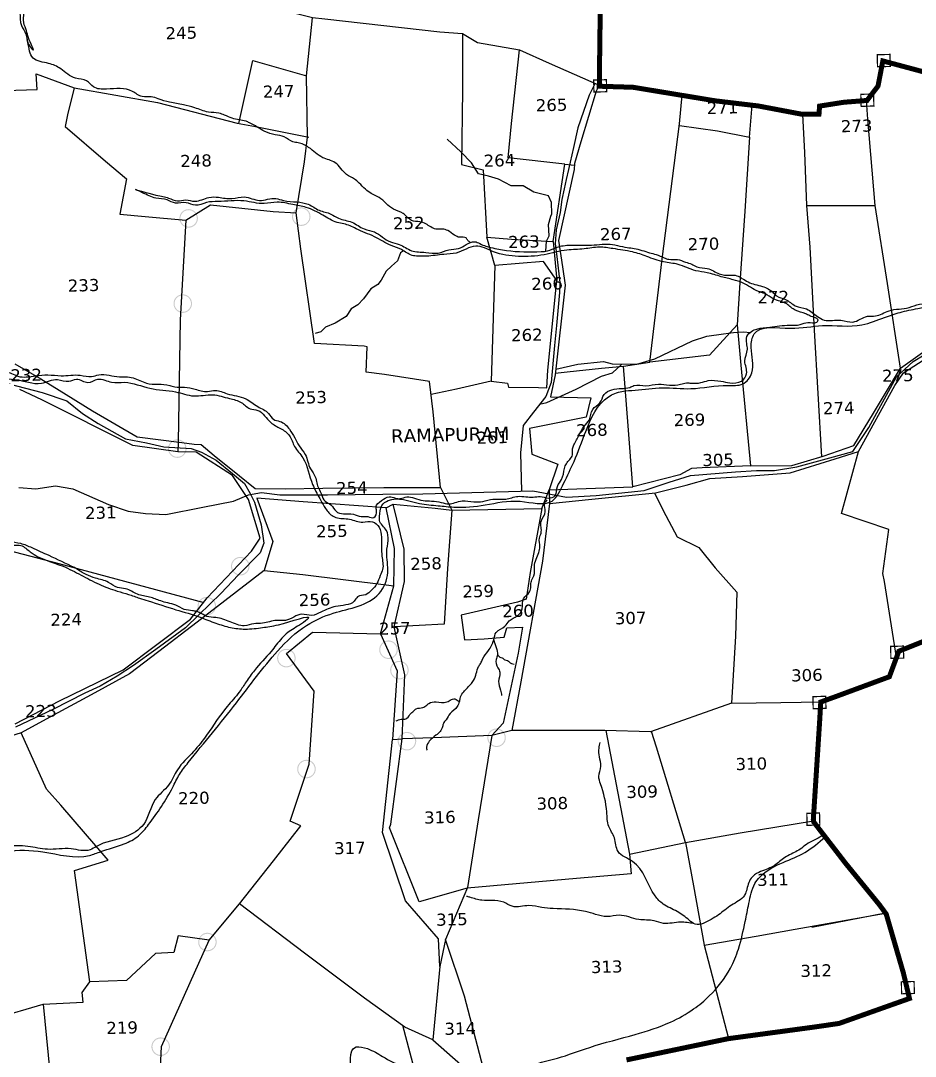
# Model space of a CAD drawing. Header units: inches. Extents: x 736579 to 743568, y 1629743 to 1634341.
# Drawn here: x 740690 to 742120, y 1631311 to 1632965 of the extents above; entities that cross this region are included whole.
import ezdxf
from ezdxf.enums import TextEntityAlignment as Align

# ---------------------------------------------------------------- set-up
doc = ezdxf.new("R2010")
doc.units = ezdxf.units.IN
doc.header["$MEASUREMENT"] = 0
doc.linetypes.add('ACAD_ISO02W100', pattern=[15, 12, -3])
for name, color, linetype in [('PLOT NO', 7, 'Continuous'), ('ROADS', 6, 'Continuous'), ('TANKS-STREAM', 4, 'Continuous'), ('VILLAGE BOUNDRY', 5, 'Continuous'), ('VILLAGE STONES', 240, 'Continuous')]:
    doc.layers.add(name, color=color, linetype=linetype)
doc.styles.get("Standard").update_dxf_attribs({"font": 'verdana.ttf'})

msp = doc.modelspace()

# ---------------------------------------------------------------- hatches: boundary and pattern name
at = {"layer": 'VILLAGE STONES'}
h = msp.add_hatch(color=256, dxfattribs=at)
edge = h.paths.add_edge_path(flags=16)
edge.add_arc((740958.8, 1632649.4), 13.2, -3.5324, 356.4676)
edge = h.paths.add_edge_path()
edge.add_arc((740958.8, 1632649.4), 14.8, -3.5324, 356.4676)
h = msp.add_hatch(color=256, dxfattribs=at)
edge = h.paths.add_edge_path(flags=16)
edge.add_arc((741138.8, 1632652.2), 13.2, -3.5324, 356.4676)
edge = h.paths.add_edge_path()
edge.add_arc((741138.8, 1632652.2), 14.8, -3.5324, 356.4676)
h = msp.add_hatch(color=256, dxfattribs=at)
edge = h.paths.add_edge_path(flags=16)
edge.add_arc((740949.4, 1632513.3), 13.2, -3.5324, 356.4676)
edge = h.paths.add_edge_path()
edge.add_arc((740949.4, 1632513.3), 14.8, -3.5324, 356.4676)
h = msp.add_hatch(color=256, dxfattribs=at)
edge = h.paths.add_edge_path(flags=16)
edge.add_arc((740940.7, 1632281.7), 13.2, -3.5324, 356.4676)
edge = h.paths.add_edge_path()
edge.add_arc((740940.7, 1632281.7), 14.8, -3.5324, 356.4676)
h = msp.add_hatch(color=256, dxfattribs=at)
edge = h.paths.add_edge_path(flags=16)
edge.add_arc((741041.3, 1632093.9), 13.2, -3.5324, 356.4676)
edge = h.paths.add_edge_path()
edge.add_arc((741041.3, 1632093.9), 14.8, -3.5324, 356.4676)
h = msp.add_hatch(color=256, dxfattribs=at)
edge = h.paths.add_edge_path(flags=16)
edge.add_arc((740987.8, 1632030.1), 13.2, -3.5324, 356.4676)
edge = h.paths.add_edge_path()
edge.add_arc((740987.8, 1632030.1), 14.8, -3.5324, 356.4676)
h = msp.add_hatch(color=256, dxfattribs=at)
edge = h.paths.add_edge_path(flags=16)
edge.add_arc((741278.2, 1631960.5), 13.2, -3.5324, 356.4676)
edge = h.paths.add_edge_path()
edge.add_arc((741278.2, 1631960.5), 14.8, -3.5324, 356.4676)
h = msp.add_hatch(color=256, dxfattribs=at)
edge = h.paths.add_edge_path(flags=16)
edge.add_arc((741115, 1631947.1), 13.2, -3.5324, 356.4676)
edge = h.paths.add_edge_path()
edge.add_arc((741115, 1631947.1), 14.8, -3.5324, 356.4676)
h = msp.add_hatch(color=256, dxfattribs=at)
edge = h.paths.add_edge_path(flags=16)
edge.add_arc((741295.6, 1631927.9), 13.2, -3.5324, 356.4676)
edge = h.paths.add_edge_path()
edge.add_arc((741295.6, 1631927.9), 14.8, -3.5324, 356.4676)
h = msp.add_hatch(color=256, dxfattribs=at)
edge = h.paths.add_edge_path(flags=16)
edge.add_arc((741307.7, 1631814.4), 13.2, -3.5324, 356.4676)
edge = h.paths.add_edge_path()
edge.add_arc((741307.7, 1631814.4), 14.8, -3.5324, 356.4676)
h = msp.add_hatch(color=256, dxfattribs=at)
edge = h.paths.add_edge_path(flags=16)
edge.add_arc((741450.9, 1631819.9), 13.2, -3.5324, 356.4676)
edge = h.paths.add_edge_path()
edge.add_arc((741450.9, 1631819.9), 14.8, -3.5324, 356.4676)
h = msp.add_hatch(color=256, dxfattribs=at)
edge = h.paths.add_edge_path(flags=16)
edge.add_arc((741147.1, 1631769.9), 13.2, -3.5324, 356.4676)
edge = h.paths.add_edge_path()
edge.add_arc((741147.1, 1631769.9), 14.8, -3.5324, 356.4676)
h = msp.add_hatch(color=256, dxfattribs=at)
edge = h.paths.add_edge_path(flags=16)
edge.add_arc((740988.8, 1631493.6), 13.2, -3.5324, 356.4676)
edge = h.paths.add_edge_path()
edge.add_arc((740988.8, 1631493.6), 14.8, -3.5324, 356.4676)
h = msp.add_hatch(color=256, dxfattribs=at)
edge = h.paths.add_edge_path(flags=16)
edge.add_arc((740914.1, 1631326.4), 13.2, -3.5324, 356.4676)
edge = h.paths.add_edge_path()
edge.add_arc((740914.1, 1631326.4), 14.8, -3.5324, 356.4676)

# ---------------------------------------------------------------- linework, layer by layer
at = {"layer": 'PLOT NO'}
for points in [[(741048.2, 1633339.7), (741031.9, 1633302.2), (741020, 1633275.7), (740942.3, 1633272.2), (740891.3, 1633268.6), (740876.2, 1633221.4), (740855.2, 1633155.9), (740823.3, 1633059.6), (740851, 1633052.7), (740884.6, 1633041.4), (740908.6, 1633034.7), (740962.1, 1633018.2), (741028.6, 1633001.2), (741097.5, 1632985), (741156.8, 1632970.4), (741176.2, 1632968.2), (741360.1, 1632947.2), (741396.6, 1632944.7), (741420.6, 1632930.3), (741487.5, 1632918.5), (741535, 1632897.5), (741615.1, 1632862.2)], [(740681.1, 1632416.9), (740722.5, 1632393.3), (740763.3, 1632368.2), (740805.4, 1632342.3), (740876.6, 1632300.6), (740948.1, 1632291.2), (740967.6, 1632288.7), (740978.6, 1632288.2), (740999.8, 1632270.8), (741040, 1632238.2), (741065.1, 1632217.9), (741113, 1632217.7), (741173.2, 1632218.5), (741270.5, 1632219.8), (741361.4, 1632219.8), (741349.7, 1632340.5), (741343.9, 1632388.9), (741272, 1632400.3), (741242.7, 1632403.8), (741243.9, 1632444.1), (741239.4, 1632445.4), (741160.1, 1632449.7), (741138.1, 1632600.6), (741130.7, 1632658.1), (741143.9, 1632739.6), (741149, 1632779.2), (741147.2, 1632877.1), (741156.8, 1632969.6)], [(741396.6, 1632944.7), (741396.2, 1632854.7), (741394.6, 1632735.6), (741429.7, 1632726.9), (741435.1, 1632619.3), (741474.8, 1632616.3), (741541.1, 1632612.5), (741559.9, 1632736), (741575.4, 1632734.3)], [(741559.9, 1632736), (741469.4, 1632746), (741474.8, 1632801.1), (741487.5, 1632918.5)], [(741038.9, 1632801.1), (741061.2, 1632901.6), (741147.2, 1632877.1)], [(740665.4, 1632853.5), (740716.5, 1632855.5), (740715.3, 1632880.4), (740776.1, 1632857.9), (740909.1, 1632834.6), (741036.4, 1632801.6), (741065.7, 1632796.2), (741150.8, 1632779.2)], [(740776.1, 1632857.9), (740765, 1632815), (740761.3, 1632796.4), (740825.8, 1632740.8), (740859.3, 1632712.8), (740848.9, 1632656.4), (740889.3, 1632652.6), (740954.4, 1632646.6), (740994, 1632671), (741093.7, 1632660.3), (741130.7, 1632658.1)], [(741615.1, 1632862.2), (741610, 1632852.7), (741585.4, 1632771.7), (741575.7, 1632737.2), (741574.7, 1632727.3), (741550, 1632614.1), (741556.3, 1632572.1), (741560.4, 1632542.9), (741544.4, 1632399.5), (741537.2, 1632364.3), (741601.5, 1632362.6), (741593.9, 1632331.7), (741503.4, 1632314), (741507.4, 1632272.9), (741548.9, 1632257.1), (741534.8, 1632216), (741608.9, 1632218.6), (741668.7, 1632220.4), (741661.2, 1632318.3), (741653.9, 1632413.5), (741696, 1632419.8), (741715.6, 1632584.1), (741743.4, 1632800.5), (741747.3, 1632846)], [(741743.1, 1632797.9), (741803.8, 1632789.5), (741855.2, 1632779.3), (741859.3, 1632830.1)], [(742096.2, 1632410.4), (742075.9, 1632545.4), (742056, 1632669.9), (742044.4, 1632807.7), (742042, 1632837.7)], [(741835.3, 1632479.3), (741841.5, 1632414.8), (741856.6, 1632254.2), (741922.6, 1632254.9), (741972.6, 1632269.4), (742021.6, 1632286.5), (742053.5, 1632338.1), (742096.2, 1632410.4), (742151.7, 1632449.8), (742176.3, 1632467.2), (742225.2, 1632518.1), (742230.4, 1632551.3), (742213.1, 1632682.3), (742220.2, 1632707.4), (742252.1, 1632825.9)], [(741939.8, 1632815.6), (741942.9, 1632754.7), (741946.4, 1632670.1), (742056, 1632669.9)], [(741855.2, 1632779.3), (741847.4, 1632661.2), (741839.8, 1632546.7), (741835.3, 1632479.3), (741791, 1632431.1), (741696, 1632419.8)], [(741946.4, 1632670.1), (741951.5, 1632603.6), (741958.6, 1632470.9), (741970.1, 1632268.7)], [(740954.4, 1632646.6), (740945.2, 1632487.2), (740942, 1632292), (740941.6, 1632276.7)], [(741541.1, 1632612.5), (741547, 1632550), (741526, 1632580.5), (741448, 1632574), (741435.1, 1632619.3)], [(741448, 1632574), (741442.3, 1632389.3), (741468.4, 1632386.3), (741470.1, 1632379.7), (741517.9, 1632379.1), (741531, 1632378.7), (741532.6, 1632407), (741547, 1632550)], [(742089.9, 1631947.9), (742070.9, 1632069.4), (742068.2, 1632082.1), (742077.8, 1632152.5), (742002.1, 1632178.3), (742029.5, 1632277), (742087.3, 1632382.3), (742101, 1632402.6), (742156.7, 1632438.2)], [(741544.7, 1632402.2), (741563.9, 1632404.5), (741618.5, 1632410), (741653.9, 1632413.5)], [(740502.6, 1632373.2), (740507.1, 1632288.6), (740497.1, 1632183.1), (740576.8, 1632164.2), (740553.3, 1632110.2), (740556, 1632109.3), (740634.8, 1632128.3), (740751.3, 1632098.4), (740983, 1632036)], [(740681.6, 1631842.2), (740752.4, 1631878.7), (740854, 1631928.6), (740961.7, 1632009.1), (740988.6, 1632043.1), (741059.5, 1632117.9), (741072.9, 1632138.9), (741054.3, 1632200.4), (741028.7, 1632238.6), (740970.6, 1632275.9), (740941.5, 1632276.7), (740869.7, 1632286.6), (740724.4, 1632359.8), (740688.9, 1632376.2)], [(741535.7, 1632193.9), (741603.2, 1632200.7), (741705.1, 1632211.2), (741753.8, 1632223.3), (741791.5, 1632234), (741844, 1632237.4), (741919.9, 1632243.1), (741992.2, 1632265.2), (742029.5, 1632277)], [(741856.6, 1632254.2), (741779.3, 1632251.2), (741762.4, 1632249.9), (741743.6, 1632239.8), (741668.7, 1632220.4)], [(741361.4, 1632219.8), (741379.6, 1632183.5), (741523.3, 1632185.9), (741534.8, 1632216)], [(741274.5, 1632187.1), (741141.6, 1632196.5), (741068, 1632202.5), (741093.3, 1632133.2), (741079.5, 1632086.8), (741141.2, 1632080.7), (741274.5, 1632064.3), (741286.8, 1632062.5)], [(741534.8, 1632216), (741535.7, 1632193.9), (741524.4, 1632101.9), (741489.5, 1631909.1), (741475.3, 1631831.4), (741443.1, 1631823.7), (741349.6, 1631820), (741299.9, 1631818.1), (741304.3, 1631920.2), (741287.4, 1631997.1), (741303.8, 1632069.3), (741303.2, 1632120.9), (741285.5, 1632193.1), (741352.8, 1632186.5), (741379.6, 1632183.5), (741372.6, 1632090.1), (741367.3, 1632001.5), (741287.4, 1631997.1)], [(741703.2, 1632211), (741716.9, 1632182.9), (741739.6, 1632140.8), (741773.9, 1632123.6), (741800.3, 1632091.4), (741835.1, 1632052.2), (741832.5, 1631982), (741826.5, 1631875.2), (741905.2, 1631876.3), (741970.4, 1631877.5)], [(741443.1, 1631823.7), (741421.6, 1631688.7), (741404.2, 1631580.5), (741369.2, 1631497.9), (741360.1, 1631454.7), (741349, 1631337.4), (741304.2, 1631357.7), (741240, 1631404.2), (741144.2, 1631475.9), (741040, 1631554.7), (741094.3, 1631623.4), (741138.2, 1631679.3), (741120.9, 1631686.5), (741151.6, 1631777.6), (741159.2, 1631894.4), (741115.2, 1631954.5), (741156.8, 1631988.7), (741265.2, 1631986.1), (741286.8, 1632062.5), (741287.9, 1632122.1), (741274.5, 1632187.1), (741285.5, 1632193.1)], [(741523.3, 1632185.9), (741504.8, 1632083.6), (741498, 1632041), (741484.2, 1632036.4), (741394.2, 1632015.5), (741399.8, 1631976.2), (741430.9, 1631978), (741462.9, 1631980.3), (741467.4, 1631995.2), (741492.1, 1631996.7), (741485.6, 1631955), (741461.4, 1631843.1), (741443.1, 1631823.7)], [(741079.5, 1632086.8), (740972.6, 1632004.5), (740911, 1631957.6), (740864.4, 1631922.2), (740802.8, 1631888.7), (740742.8, 1631855.9), (740691.1, 1631827.5), (740528.4, 1631777.3)], [(741265.2, 1631986.1), (741292.1, 1631926.7), (741284.7, 1631817), (741299.9, 1631818.1)], [(742088, 1631948.4), (742089, 1631951)], [(741826.5, 1631875.2), (741697.1, 1631829.4), (741623.7, 1631831.4), (741475.3, 1631831.4)], [(740394.3, 1631348.1), (740486, 1631341.6), (740573.4, 1631349.9), (740726.1, 1631394.3), (740790.3, 1631397.4), (740788.6, 1631413), (740801, 1631429.8), (740776.2, 1631608), (740830.3, 1631624.4), (740754.4, 1631712.4), (740731.9, 1631737.6), (740691.1, 1631827.5)], [(741625.4, 1631831.4), (741663.4, 1631633.9), (741753, 1631652.6), (741706.3, 1631805.1), (741698.6, 1631829.9)], [(741360.1, 1631454.7), (741358.1, 1631498.9), (741305.6, 1631559.4), (741268.8, 1631668.5), (741284.7, 1631817)], [(741663.4, 1631633.9), (741665.9, 1631602.8), (741578.6, 1631595.1), (741403.8, 1631579.6), (741327.4, 1631557.6), (741279.6, 1631675.8), (741281.9, 1631681.9), (741299.9, 1631818.1)], [(741753, 1631652.6), (741840.3, 1631668.2), (741957.5, 1631687.2)], [(741753, 1631652.6), (741765.7, 1631583.2), (741782.5, 1631488.5), (741865.7, 1631503.1), (741928.2, 1631514.1), (742072.7, 1631539.5), (741954.6, 1631516.8)], [(740726.1, 1631394.3), (740737.2, 1631285.7), (740740.9, 1631251.4), (740777, 1631250.8), (740880.3, 1631249), (740911.6, 1631249.5), (740915.5, 1631327), (740975.2, 1631459.6), (740991.8, 1631496.6), (741040, 1631554.7)], [(740991.8, 1631496.6), (740942, 1631503.7), (740935, 1631476.8), (740905.6, 1631475.3), (740859.4, 1631432.3), (740801, 1631429.8)], [(741349, 1631337.4), (741438.6, 1631258.5), (741399.8, 1631407.4), (741369.2, 1631497.9)], [(741782.5, 1631488.5), (741821.3, 1631339.3)], [(740911.6, 1631249.5), (741000.5, 1631010.4), (741108.2, 1630957.9), (741112.9, 1630894.8), (741076.6, 1630905.8), (741054.8, 1630867.1), (741088.9, 1630842.3), (741045.5, 1630764), (741088.3, 1630742.1), (741188.3, 1630754.8), (741307.1, 1630773.2), (741486.1, 1630797.8), (741489.9, 1630898.6), (741465.3, 1631020.5), (741419.8, 1631144.9), (741373.6, 1631271.4), (741324.5, 1631271.7), (741300.9, 1631360.1)]]:
    msp.add_lwpolyline(points, dxfattribs=at)
at = {"layer": 'ROADS'}
for points in [[(741608.3, 1632865.2), (741599, 1632846.4), (741580.9, 1632794.1), (741573.7, 1632762.6), (741565.8, 1632727.7), (741562.1, 1632711.6), (741558.9, 1632696.6), (741555.3, 1632679.4), (741552.3, 1632658.8), (741546.1, 1632631.4), (741544.7, 1632608.8), (741547.4, 1632588.3), (741552.1, 1632547.2), (741551.5, 1632530.9), (741546.5, 1632478.4), (741543.6, 1632446.4), (741538, 1632387.3), (741529.5, 1632365), (741509.8, 1632339.9), (741493.6, 1632318.7), (741489.3, 1632275.1), (741490.8, 1632213.8)], [(741545.4, 1632408.4), (741580.6, 1632416.7), (741621.9, 1632421.1), (741635.7, 1632416.9), (741675, 1632416.7), (741703.7, 1632424.9), (741764.1, 1632453.7), (741787.1, 1632461.3), (741813.7, 1632464.8), (741829.7, 1632466.9), (741845.8, 1632468.2), (741856.1, 1632467.4)], [(740687.6, 1632219.7), (740714.6, 1632217.5), (740745.9, 1632222.5), (740773.5, 1632217.4), (740830.7, 1632192.6), (740862.1, 1632181.9), (740890, 1632178.3), (740922.3, 1632176.4), (740981.7, 1632188.2), (741030.7, 1632197.9), (741054.7, 1632207.7), (741075.3, 1632211.4), (741104.4, 1632207.7), (741180.9, 1632208.1), (741269.1, 1632209.1), (741333, 1632209.7), (741509, 1632214.2), (741562.8, 1632204.1), (741609.8, 1632206.9), (741686.6, 1632214.8), (741726.9, 1632227.9), (741760.7, 1632238.7), (741832.5, 1632244.4), (741866.1, 1632247), (741894.8, 1632246.8), (741930.9, 1632252.4), (741983.6, 1632267), (742020, 1632277.2), (742045.9, 1632315.6), (742090.1, 1632396.1), (742116.4, 1632421.1), (742151.7, 1632442.1)], [(741519.6, 1632352.5), (741531, 1632355.6), (741577.9, 1632376.7), (741618.5, 1632397.5), (741636, 1632402.8), (741651, 1632416.8)]]:
    msp.add_lwpolyline(points, dxfattribs=at)
at = {"layer": 'TANKS-STREAM'}
for points in [[(741529.8, 1632596.9), (741530.7, 1632613.1), (741535.2, 1632621.8), (741534.1, 1632639.8), (741537.5, 1632652.9), (741539.4, 1632656.8), (741538.5, 1632675), (741534, 1632685.7), (741523.5, 1632688.1), (741510.5, 1632691.4), (741493.4, 1632701.4), (741474.4, 1632701.3), (741453.8, 1632712.3), (741438.2, 1632717), (741422.2, 1632720.6), (741411, 1632738.2), (741393.6, 1632755.8), (741372.2, 1632776.2)], [(741302, 1632597.8), (741297.5, 1632594.5), (741292.7, 1632581.6), (741283.1, 1632573), (741274.2, 1632565), (741266.7, 1632550.9), (741261.3, 1632543.6), (741249.8, 1632536.7), (741238.3, 1632521.1), (741229.4, 1632511.4), (741218.5, 1632505), (741210.4, 1632492.8), (741192.8, 1632481.9), (741177.5, 1632475.8), (741170.1, 1632468.4), (741160.9, 1632465.5)], [(740671.7, 1632385.4), (740724.8, 1632371.1), (740763.9, 1632357.9), (740789.3, 1632337.7), (740814.4, 1632321.7), (740857.7, 1632297.2), (740891.4, 1632290.9), (740919.1, 1632284.7), (740962.8, 1632282), (740979.6, 1632275.9), (741002.8, 1632263.2), (741029, 1632241.7), (741048.1, 1632226), (741057.1, 1632210), (741064, 1632195.9), (741074.7, 1632159.9), (741078.8, 1632130.7), (741073.1, 1632115.2), (741038.6, 1632080.3), (741010.1, 1632050.5), (740975.3, 1632016), (740953.6, 1631995.5), (740906.3, 1631961), (740870.8, 1631935.3), (740844.7, 1631918.4), (740817.3, 1631902.5), (740792.8, 1631891.1), (740742, 1631864.9), (740681.9, 1631836.8)], [(741442.3, 1632389.3), (741386.6, 1632376.5), (741346.4, 1632368.3)]]:
    msp.add_lwpolyline(points, dxfattribs=at)
for points in [[(740514.1, 1633065.8), (740523.1, 1633072), (740537.5, 1633078.6), (740545.4, 1633083.2), (740555.8, 1633084.4), (740571.3, 1633090.9), (740581.7, 1633099.4), (740605.4, 1633108.4), (740623.4, 1633118.4), (740643.7, 1633125.5), (740663.9, 1633135.4), (740679.7, 1633139.2), (740689.9, 1633144.9), (740704.7, 1633148.5), (740726.8, 1633156.7), (740733.6, 1633158.7), (740748.5, 1633161.5), (740759.1, 1633163.1), (740767.5, 1633164.8), (740760.3, 1633155.9), (740751.6, 1633147.4), (740746.8, 1633135.7), (740734.8, 1633122.6), (740727, 1633103.4), (740714.7, 1633087.1), (740702.2, 1633058.3), (740696.7, 1633053.5), (740696.1, 1633036.1), (740685.9, 1633018.1), (740687.2, 1632995.5), (740689.2, 1632977.6), (740691.7, 1632957.5), (740698.6, 1632943.8), (740704.3, 1632925.1), (740710.1, 1632918.7), (740702.7, 1632937.9), (740699.8, 1632948.9), (740695.3, 1632962.2), (740695.3, 1632992.6), (740690.6, 1633006.1), (740696, 1633021.3), (740701.2, 1633031.2), (740705.7, 1633054.2), (740713.6, 1633072.7), (740719.1, 1633084.6), (740729.4, 1633098.8), (740738.2, 1633118.1), (740750.2, 1633132.2), (740765.4, 1633152.7), (740775.2, 1633170), (740789, 1633186.9), (740802.1, 1633202.8), (740825.9, 1633229.1), (740841.1, 1633249.8), (740857.5, 1633262.9), (740874, 1633277.5), (740894.1, 1633290.3), (740905.1, 1633304.2), (740924.9, 1633313.3), (740937.3, 1633323.7), (740957.9, 1633328.7), (740970.7, 1633332.8), (740997.1, 1633326.2), (741011.8, 1633322.9), (741023.6, 1633323), (741036.2, 1633319.4), (741050.2, 1633321.8), (741060.4, 1633326.9)], [(741409.3, 1632611.1), (741405, 1632614), (741402.2, 1632618.1), (741392, 1632619.3), (741383.9, 1632622.5), (741373, 1632630), (741364.6, 1632632.2), (741354, 1632632.3), (741337.8, 1632640.6), (741328.2, 1632643.9), (741315.2, 1632646.2), (741301.5, 1632657.4), (741286.1, 1632664.2), (741263.1, 1632682.8), (741250.7, 1632689.2), (741241.2, 1632696.1), (741231.4, 1632705.8), (741223.6, 1632712.2), (741211.3, 1632719.6), (741192.8, 1632738.4), (741173.2, 1632746.4), (741150.6, 1632762.9), (741133.7, 1632770.2), (741125.5, 1632771.6), (741111.7, 1632779.7), (741097, 1632782.9), (741080.7, 1632788.3), (741056.1, 1632802.2), (741050.5, 1632804.5), (741028.4, 1632809.3), (741016.2, 1632814.5), (741007.2, 1632817.3), (740990.4, 1632819.3), (740968.5, 1632826.1), (740950.5, 1632830.8), (740928.4, 1632835.1), (740910.3, 1632840.3), (740898.9, 1632843.7), (740884.6, 1632844), (740869.1, 1632852.3), (740827.6, 1632855.9), (740806.8, 1632859.5), (740795.8, 1632869), (740778, 1632873.2), (740754.3, 1632888.4), (740735.1, 1632897), (740710.2, 1632905.5), (740701.8, 1632930.3), (740700.6, 1632934.9)], [(740492.3, 1632865.5), (740494.4, 1632849.6), (740506, 1632832.7), (740510.8, 1632818.1), (740516.4, 1632800.9), (740521.3, 1632788.6), (740525.3, 1632765.1), (740527.3, 1632755.7), (740526.6, 1632748.3), (740530.7, 1632732.4), (740528.4, 1632720.9), (740529.7, 1632713.7), (740528.3, 1632694.8), (740530.1, 1632684.7), (740529.7, 1632671.8), (740533.4, 1632654.1), (740539, 1632647.2), (740538.5, 1632633.9), (740544.9, 1632614), (740551.7, 1632605.4), (740552.2, 1632591.7), (740563.2, 1632564), (740574.1, 1632533.1), (740588.2, 1632513.3), (740593.2, 1632494.1), (740600.6, 1632478.8), (740608.1, 1632471.5), (740611.8, 1632465.2), (740620.5, 1632458.8), (740630.3, 1632451.3), (740634.1, 1632441.3), (740637.7, 1632429.5), (740646.2, 1632415.8), (740651, 1632405), (740662.3, 1632401.3), (740666.2, 1632403), (740685.9, 1632397.4), (740699.3, 1632396.1), (740714.7, 1632397.8), (740733.9, 1632399.5), (740754.9, 1632398.1), (740785.7, 1632398.9), (740803.8, 1632396.8), (740815.1, 1632399.4), (740848.4, 1632396.4), (740858, 1632396.3), (740870, 1632394.7), (740891.4, 1632386.3), (740910, 1632384.6), (740928.5, 1632382.6), (740936.7, 1632380.2), (740952.3, 1632379.9), (740969.1, 1632376.7), (740989, 1632373), (741001.8, 1632374.7), (741020.2, 1632369.4), (741050, 1632361.4), (741069.2, 1632348.9), (741086.6, 1632337.8), (741094.4, 1632328.5), (741104.8, 1632325.2), (741119.8, 1632312.6), (741128.5, 1632299), (741135.4, 1632286), (741145.2, 1632272.2), (741153.5, 1632249.4), (741161.2, 1632236.6), (741163.4, 1632226.9), (741170.9, 1632208.9), (741177, 1632197.7), (741186.3, 1632191.8), (741194.4, 1632181.6), (741206.3, 1632177.6), (741222.1, 1632177), (741234.3, 1632173.3), (741245, 1632173.1), (741254.9, 1632171.5), (741259.1, 1632182.4), (741258.2, 1632188.2), (741267.1, 1632198.7), (741279.2, 1632204.6), (741289.4, 1632202.7), (741297.1, 1632201.8), (741307.5, 1632204.7), (741319.6, 1632202.6), (741333.5, 1632198.6), (741347.1, 1632198), (741362.6, 1632195.7), (741374.7, 1632193.4), (741384.6, 1632195.4), (741395.9, 1632198.4), (741414.4, 1632196.7), (741428.7, 1632197.4), (741445.1, 1632200.8), (741465.5, 1632201.1), (741485, 1632205.4), (741497.9, 1632204.8), (741509.5, 1632204.1), (741520.5, 1632205.3), (741533.8, 1632202.7), (741544.2, 1632206.3), (741548.3, 1632221.4), (741554.6, 1632232.2), (741559.6, 1632250.1), (741562.4, 1632257.6), (741572.1, 1632271.6), (741572.4, 1632281.4), (741574.3, 1632287.5), (741582.8, 1632303.5), (741590.5, 1632316.7), (741599.2, 1632327.9), (741604.6, 1632344.3), (741616, 1632355), (741622.8, 1632367.9), (741635.3, 1632375.7), (741650.5, 1632377.8), (741663.9, 1632379.5), (741670.5, 1632382.3), (741689.7, 1632382.1), (741709.5, 1632384.9), (741727, 1632383.1), (741745, 1632384.4), (741754.2, 1632386.7), (741761.7, 1632386.2), (741777.2, 1632387.2), (741789.3, 1632390.3), (741809.4, 1632389.4), (741823.7, 1632386.8), (741842.5, 1632389.6), (741850.4, 1632401.3), (741849.7, 1632411.2), (741847.7, 1632421.5), (741851.7, 1632440.4), (741850.6, 1632449.6), (741851.1, 1632461), (741858.4, 1632469), (741866.9, 1632472.7), (741887.6, 1632475.6), (741919, 1632478.9), (741936.3, 1632479.9), (741948.4, 1632483.2), (741962.6, 1632483.7), (741964.5, 1632485.9), (741951.6, 1632493.7), (741944.9, 1632497.2), (741928.3, 1632502.6), (741914.6, 1632512.7), (741893.1, 1632520.9), (741879.6, 1632529.2), (741869.3, 1632532.8), (741844.1, 1632546.4), (741829.1, 1632551.4), (741809.9, 1632556.3), (741787.2, 1632562.7), (741769.3, 1632565.9), (741740.9, 1632575.9), (741717.9, 1632579.9), (741691, 1632588.6), (741668.1, 1632595.9), (741636.9, 1632601.1), (741615.1, 1632603.4), (741590.8, 1632600.7), (741563.3, 1632598.8), (741527, 1632591.4), (741485.7, 1632588.7), (741446, 1632596.1), (741417.6, 1632605.1), (741386.4, 1632594.1), (741366.6, 1632592), (741339.1, 1632589), (741325.4, 1632589.2), (741315.8, 1632590.3), (741299.2, 1632599.5), (741282.2, 1632606), (741255.9, 1632620.2), (741226.4, 1632632.8), (741216.9, 1632637.7), (741196.1, 1632643), (741173, 1632654.5), (741146.8, 1632667), (741125.1, 1632671.6), (741100.3, 1632675.2), (741079.5, 1632673.1), (741047.2, 1632677.3), (741005.8, 1632676.2), (740987.5, 1632674.8), (740969.7, 1632670.3), (740955.1, 1632674.5), (740937.7, 1632673.8), (740924.5, 1632678.9), (740906.6, 1632681.6), (740884.1, 1632690.9), (740874.7, 1632694.9), (740906.5, 1632686.7), (740926.8, 1632681.8), (740941.1, 1632677.6), (740954.1, 1632678.8), (740968.8, 1632676.8), (740991.3, 1632682.9), (741006.7, 1632683.1), (741028, 1632681.2), (741047.8, 1632683.7), (741072.1, 1632678.1), (741098, 1632681.3), (741110.5, 1632677.9), (741131.6, 1632675.6), (741150, 1632671.9), (741167.5, 1632662.3), (741186.1, 1632656.4), (741198.2, 1632649.7), (741219.8, 1632643.3), (741239.2, 1632632.6), (741255.9, 1632627.7), (741281.2, 1632611.8), (741295.4, 1632607.8), (741315.1, 1632597.8), (741337.8, 1632595.2), (741357.4, 1632594.1), (741374.6, 1632599.3), (741389.9, 1632601.5), (741402.4, 1632607.6), (741415.9, 1632612.2), (741424.3, 1632609.1), (741433.8, 1632605), (741441.6, 1632603), (741454.3, 1632600.1), (741466.7, 1632598.1), (741522.2, 1632596.4), (741532.3, 1632597.4), (741547.6, 1632603.4), (741557.3, 1632605.8), (741581.4, 1632606.8), (741594.1, 1632606.8), (741611.2, 1632607.2), (741628.3, 1632608.4), (741659.8, 1632602.9), (741670.6, 1632601.4), (741695.4, 1632594.6), (741706, 1632591.7), (741718.5, 1632586.5), (741726.1, 1632584.1), (741739.8, 1632583.7), (741752.7, 1632579.6), (741762.7, 1632576.3), (741770.9, 1632572.2), (741787.7, 1632569.3), (741806.8, 1632561), (741815.4, 1632558.9), (741823.5, 1632558.9), (741835.1, 1632557.8), (741843, 1632553.6), (741863.7, 1632543.8), (741875.9, 1632540.8), (741893.1, 1632530.7), (741898.4, 1632525.7), (741912.8, 1632519.9), (741928.3, 1632510), (741946.3, 1632504.7), (741963.8, 1632492.6), (741974.6, 1632487.1), (742001.3, 1632486.9), (742020.3, 1632483.9), (742043.7, 1632493), (742056.2, 1632493.7), (742078.1, 1632501.8), (742110.1, 1632507.1), (742126.9, 1632512.5), (742145, 1632514.8), (742164, 1632524.2), (742182.9, 1632525.2), (742194.4, 1632529.6), (742215.5, 1632536.1), (742228.7, 1632540.3), (742241.5, 1632541.3), (742250.1, 1632541.8), (742271.2, 1632540.7), (742286, 1632532), (742304.3, 1632528.7), (742325.3, 1632519.7), (742342.4, 1632510), (742354, 1632507.7), (742374.4, 1632496.6), (742390.6, 1632493.9), (742415.4, 1632482.5), (742431.1, 1632481.2), (742447, 1632491), (742464.7, 1632489.5), (742481.1, 1632495), (742503.5, 1632490.2), (742526.3, 1632486.5), (742548.5, 1632485.4), (742560.8, 1632485.3), (742574.3, 1632492.4), (742581.4, 1632494.6), (742588.5, 1632498.2), (742599.7, 1632498.4), (742603.7, 1632509.5), (742618.4, 1632516.7), (742624.4, 1632521.2), (742642.9, 1632539.7), (742664.7, 1632559.1), (742672.2, 1632581), (742692.2, 1632601.5)], [(740776.3, 1632091.7), (740735.7, 1632110.8), (740708.7, 1632123.1), (740690.4, 1632129.9), (740671.4, 1632133.5), (740650.7, 1632141.6), (740607.1, 1632150.7), (740578.4, 1632159.7), (740560.6, 1632156.4), (740543.8, 1632144.6), (740530, 1632140.3), (740497.5, 1632115), (740480.8, 1632107.2), (740428.9, 1632099.2), (740390.4, 1632095.2), (740369.8, 1632097.7), (740343.8, 1632097), (740371, 1632092.3), (740400.6, 1632091.5), (740426.5, 1632094.8), (740448.6, 1632095.9), (740493.6, 1632106.8), (740523.7, 1632127.9), (740541.3, 1632137.1), (740559.2, 1632149.3), (740584.4, 1632151.5), (740612.7, 1632143.8), (740636.9, 1632135.4), (740646.7, 1632135.7), (740669.1, 1632127.8), (740690.7, 1632126.9), (740705.8, 1632116.8), (740758.1, 1632093.7), (740786.9, 1632079.7), (740815.6, 1632065.1), (740844.6, 1632054.2), (740862.7, 1632048.9), (740880.3, 1632042.8), (740893.9, 1632038.6), (740938.5, 1632024.4), (740977.1, 1632012.4), (741002.2, 1632002.9), (741025.7, 1631996.1), (741049.1, 1631993.4), (741076.9, 1631995.9), (741102.3, 1632000.4), (741149.9, 1632010.4), (741138.9, 1632001.7), (741117.2, 1631987.9), (741098.9, 1631968.2), (741090.5, 1631957.8), (741064, 1631927.5), (741050.7, 1631909), (741039.8, 1631892.9), (741020.4, 1631869.9), (740987.6, 1631824.2), (740966.5, 1631797.7), (740940.8, 1631768.6), (740926.8, 1631744.3), (740905.4, 1631721.1), (740887, 1631681.8), (740857.2, 1631661.6), (740811.5, 1631646.3), (740801.4, 1631640.9), (740771, 1631642.4), (740733.2, 1631641.7), (740702, 1631646.4), (740666.5, 1631645.7), (740637.5, 1631638.2), (740601.7, 1631627.2), (740563.7, 1631623.2), (740533.6, 1631624.7), (740511.2, 1631620.6), (740494.2, 1631623.4), (740441.8, 1631611.9), (740415.8, 1631603.4), (740394.8, 1631605.2), (740377.4, 1631626.6), (740362.4, 1631657.6), (740348, 1631678.2), (740330.1, 1631696.4), (740314.2, 1631707.3), (740298.4, 1631712.7), (740262.3, 1631731.1), (740243, 1631734.6), (740206.7, 1631734.2), (740171.1, 1631734.5), (740129.2, 1631733.7), (740090.7, 1631733.3), (740047.7, 1631734.9), (740012.6, 1631735.8), (739986.9, 1631726.6), (739948.7, 1631707.3), (739901.7, 1631680.1), (739851.7, 1631662), (739822.8, 1631657.9), (739794, 1631648.1), (739763.1, 1631647.1), (739704, 1631656.7), (739691.2, 1631664.9), (739662.1, 1631666.9), (739629.8, 1631667.6), (739603.8, 1631675.8), (739588.6, 1631680.4), (739547.2, 1631678.1), (739516.8, 1631681.9), (739491.7, 1631694.6), (739469.8, 1631702.9), (739447.3, 1631716.1), (739426.9, 1631731.7), (739384, 1631754), (739350.8, 1631771.5), (739317, 1631779.7), (739293.8, 1631786.5), (739259.3, 1631793.6), (739242.8, 1631798), (739218.7, 1631797.7), (739197.5, 1631798.9), (739132.2, 1631786.6), (739192.6, 1631795.2), (739213.6, 1631793), (739249.7, 1631789.6), (739276.2, 1631781.5), (739314.7, 1631774.7), (739395.5, 1631741.1), (739442.4, 1631710.8), (739475.2, 1631692.5), (739524.3, 1631673.6), (739554.9, 1631670.6), (739602.4, 1631666.8), (739645.6, 1631657.9), (739660.3, 1631660.2), (739718.2, 1631646.1), (739764.8, 1631642.7), (739811.7, 1631641.7), (739806.6, 1631626.7), (739805.5, 1631600.4), (739805.3, 1631585.6), (739779.2, 1631580.8), (739761.4, 1631574.5), (739745.4, 1631577.3), (739718.3, 1631571.1), (739665.1, 1631562.4), (739634.9, 1631548.3), (739612.7, 1631509.9), (739642.4, 1631539.6), (739669.3, 1631556.5), (739717.3, 1631562), (739704.4, 1631536.2), (739696.8, 1631508), (739692.9, 1631501.2), (739678.8, 1631460.2), (739667.9, 1631442.8), (739661.9, 1631430), (739643.5, 1631420.2), (739635.9, 1631409.7), (739663.9, 1631430.6), (739688.6, 1631453.1), (739692, 1631475.9), (739698.7, 1631481.1), (739703.2, 1631463.4), (739711.5, 1631442.9), (739721, 1631404), (739724.5, 1631383.3), (739733.9, 1631359.5), (739744.6, 1631338.7), (739736.6, 1631365.9), (739730.1, 1631378.5), (739729.2, 1631401.5), (739724.6, 1631412.7), (739723, 1631429.6), (739710.4, 1631458.3), (739707.4, 1631482.6), (739701.5, 1631492.4), (739706.5, 1631513.1), (739716.4, 1631535.2), (739729.5, 1631549.1), (739739.2, 1631560.4), (739781.9, 1631571.7), (739800.1, 1631577.3), (739826.6, 1631571.7), (739861.7, 1631547), (739897, 1631536.7), (739917.5, 1631522.4), (739932.2, 1631502.5), (739947.7, 1631490.2), (739926.5, 1631516.8), (739904.5, 1631540.3), (739884.6, 1631548.4), (739850.7, 1631571.2), (739822.9, 1631585.7), (739810.4, 1631610.7), (739817.8, 1631627), (739829.2, 1631625.1), (739840.1, 1631615.1), (739860.3, 1631602.5), (739875.8, 1631588), (739891.7, 1631573), (739837.6, 1631627.1), (739818.6, 1631636.6), (739818, 1631643.7), (739853.7, 1631656.6), (739893.4, 1631668.4), (739907.9, 1631678), (739936.4, 1631690.3), (739958.5, 1631702.9), (739986.4, 1631720), (740017.4, 1631722.9), (740056.7, 1631721.9), (740094.7, 1631721.7), (740143.4, 1631725.7), (740179.7, 1631728.7), (740218, 1631730.9), (740263.3, 1631726.8), (740320.6, 1631692.7), (740348.7, 1631657.1), (740376.6, 1631604), (740412.9, 1631592.2), (740458.1, 1631608.5), (740495.2, 1631613.1), (740534.3, 1631613.7), (740630.3, 1631630.6), (740667.3, 1631638.6), (740725.8, 1631637.6), (740800.4, 1631632), (740818.5, 1631638.1), (740855.9, 1631650.5), (740878.7, 1631663.2), (740894.8, 1631681.2), (740933.3, 1631740.7), (740944.2, 1631761.3), (740958.1, 1631780.2), (741035.2, 1631875.6), (741100.9, 1631958.3), (741147.3, 1631999.4), (741189.9, 1632018.8), (741263.1, 1632050.1), (741277.2, 1632083.8), (741275.4, 1632116.8), (741274.6, 1632151.3), (741263.9, 1632166.9), (741264, 1632173.1), (741267.6, 1632191), (741277.7, 1632198.7), (741327.7, 1632194.1), (741357.7, 1632190.5), (741382.7, 1632188.3), (741432.7, 1632191.8), (741488.4, 1632197.6), (741539.5, 1632197.9), (741558.1, 1632226.1), (741574.7, 1632261.1), (741593.5, 1632309.2), (741629.8, 1632364.6), (741651.1, 1632373), (741672.4, 1632374.9), (741716, 1632378.8), (741761.2, 1632377.5), (741820.7, 1632382.7), (741844.3, 1632385), (741858.8, 1632402.7), (741857.8, 1632443.4), (741862.5, 1632465), (741920.3, 1632473.9), (741971.8, 1632478.1), (742034.8, 1632479.4), (742071, 1632491.2), (742095.7, 1632499.3), (742123.9, 1632505.6), (742169.1, 1632515.6), (742218.9, 1632529.4), (742254.6, 1632536.2), (742288.5, 1632526.8), (742321.3, 1632514.2), (742375, 1632485.2), (742418.8, 1632473.4), (742445.1, 1632482.8), (742492.4, 1632486.2), (742518.4, 1632480.9), (742556.2, 1632478.8), (742576, 1632484), (742586.1, 1632489.7), (742597.3, 1632497.8)], [(739036, 1632173.5), (739051, 1632188.9), (739060.8, 1632197.5), (739080.7, 1632219.4), (739090.7, 1632226.7), (739109.6, 1632248.5), (739125.9, 1632256.7), (739138.4, 1632267.5), (739157, 1632266.2), (739179.3, 1632260.7), (739191.3, 1632261.8), (739203.4, 1632255.9), (739233, 1632259.6), (739262, 1632261.2), (739278.4, 1632264.3), (739293.2, 1632271.7), (739323, 1632270.7), (739349.5, 1632272.1), (739369.9, 1632266.6), (739391.2, 1632268.7), (739408.4, 1632262.8), (739435.2, 1632259), (739451.8, 1632254.6), (739470, 1632251), (739497.9, 1632233.4), (739511, 1632218.6), (739528.7, 1632205.3), (739561.7, 1632174.8), (739572.5, 1632160.1), (739587.1, 1632152.2), (739601.2, 1632149.1), (739616.6, 1632143.5), (739639.2, 1632142.3), (739657.8, 1632140.5), (739679.8, 1632135.9), (739696.2, 1632141.7), (739716.3, 1632139.9), (739724, 1632142.7), (739753.5, 1632153.3), (739773.6, 1632169.1), (739791.9, 1632181.5), (739811.8, 1632204.9), (739823.8, 1632213.5), (739833.8, 1632223.2), (739848.9, 1632231.8), (739865.1, 1632244.6), (739880.9, 1632251.5), (739890.6, 1632258.7), (739893.9, 1632258.8), (739918.1, 1632272.1), (739950.1, 1632286.4), (739963.2, 1632289.6), (739978.2, 1632298.6), (739997.5, 1632299.8), (740015.4, 1632299.7), (740045.4, 1632301.4), (740064.1, 1632299.8), (740085.9, 1632304.1), (740121.1, 1632307.1), (740156.9, 1632304.2), (740196.7, 1632304.1), (740216, 1632306.3), (740233, 1632310.2), (740246.7, 1632317.4), (740264.4, 1632325.4), (740291.7, 1632343.2), (740321.1, 1632359.5), (740353.1, 1632367.1), (740369.1, 1632370.8), (740392.2, 1632374.1), (740409.3, 1632378.4), (740428.2, 1632384.7), (740453.9, 1632387.4), (740472.4, 1632394.3), (740500.9, 1632396.5), (740535.5, 1632405.6), (740557.6, 1632403.7), (740596.2, 1632405.1), (740605.5, 1632403.2), (740625.2, 1632401.6), (740637.7, 1632396.5), (740681.3, 1632392.2), (740723.7, 1632386.3), (740749.4, 1632392), (740767.6, 1632389.3), (740779.5, 1632392.6), (740797.9, 1632387.4), (740813.8, 1632392.6), (740835.7, 1632387.7), (740856.3, 1632387.6), (740896.9, 1632378), (740937.9, 1632372.4), (740966.9, 1632365.9), (740997.3, 1632367.7), (741024.1, 1632361.7), (741042.9, 1632355.4), (741056.9, 1632345.5), (741069.3, 1632342.7), (741090, 1632323.5), (741105.6, 1632313.9), (741119.8, 1632302.3), (741128.2, 1632285.1), (741141.3, 1632267), (741156.9, 1632224.4), (741168.4, 1632202.1), (741175.5, 1632189.5), (741186.1, 1632176.1), (741194.2, 1632171.9), (741215.7, 1632168.9), (741237.3, 1632164.3), (741252.4, 1632164.9), (741263.3, 1632156.2), (741266.9, 1632140.1), (741267.7, 1632109.9), (741268.8, 1632088.8), (741264.9, 1632078.8), (741259.6, 1632066.1), (741250.8, 1632055.4), (741241.8, 1632048.3), (741228.9, 1632045.1), (741223.2, 1632037.9), (741210, 1632032), (741193.6, 1632029.5), (741170.2, 1632020.4), (741155.4, 1632015.4), (741139.8, 1632017.2), (741113.6, 1632007.4), (741099.4, 1632007.2), (741077.1, 1632002.8), (741062.9, 1632002.1), (741047.8, 1631998.9), (741025, 1632005.1), (741002, 1632011.8), (740987.9, 1632013.8), (740971.6, 1632021.6), (740965.1, 1632022.7), (740951.9, 1632024.9), (740938.1, 1632031.8), (740925.3, 1632035.2), (740914.1, 1632038.5), (740896.4, 1632044.5), (740877, 1632049), (740858.1, 1632057.9), (740845.3, 1632060.1), (740830.6, 1632068.1), (740810.2, 1632074.8), (740794.8, 1632080.6), (740782.7, 1632087.8), (740776.3, 1632091.7)], [(741290.2, 1631846.7), (741298.7, 1631849.6), (741305.8, 1631850), (741312.5, 1631856.9), (741318.6, 1631862.9), (741322.5, 1631866.1), (741333.1, 1631868), (741339.3, 1631871.9), (741342.7, 1631874.8), (741354.3, 1631877.1), (741371.5, 1631877.2), (741386.2, 1631881.1), (741391.6, 1631878), (741392.5, 1631882.2), (741396.9, 1631891.7), (741409.4, 1631904.9), (741414.1, 1631911.5), (741418.4, 1631922.5), (741422, 1631933.5), (741425.6, 1631939), (741428.5, 1631945.3), (741437.8, 1631959.1), (741446.3, 1631976.4), (741450.4, 1631988.2), (741464.2, 1631998), (741471.2, 1632006.6), (741483.7, 1632014.7), (741492, 1632025.9), (741493.9, 1632042), (741503.6, 1632052.8), (741505.7, 1632061.7), (741506.6, 1632070.2), (741510.5, 1632078.4), (741511.3, 1632093.6), (741518.3, 1632116), (741520.2, 1632124.8), (741519.4, 1632138.7), (741522.1, 1632146.9), (741522.1, 1632165.4), (741528.8, 1632181), (741527.5, 1632194), (741532, 1632199.9)], [(741446.4, 1631976.4), (741450.1, 1631963.9), (741452.5, 1631952), (741450.2, 1631944.9), (741452.8, 1631931.8), (741456.2, 1631924.7), (741454.2, 1631909.9), (741457.3, 1631896.1), (741459, 1631887.4)], [(741452.6, 1631953.1), (741455.9, 1631948.7), (741459.6, 1631947.6), (741464.3, 1631944.1), (741468.5, 1631943.4), (741471, 1631940.9), (741479, 1631937.3)], [(741391.4, 1631877.9), (741388.1, 1631869.7), (741376.5, 1631858.6), (741370.1, 1631848.5), (741365.9, 1631842.9), (741364.6, 1631837.5), (741354, 1631823.9), (741343.4, 1631814.5), (741339, 1631805), (741339.3, 1631801), (741339.9, 1631800)], [(741973.3, 1631665.2), (741961.6, 1631657.7), (741948.7, 1631651.5), (741938.5, 1631643.5), (741919.2, 1631632.9), (741909.2, 1631626.9), (741893.2, 1631614.8), (741869.9, 1631604.8), (741857.7, 1631595.6), (741850.1, 1631575.3), (741846.9, 1631567.8), (741826.2, 1631552.5), (741805.5, 1631536.9), (741793.8, 1631529.8), (741768.4, 1631522.2), (741758.7, 1631528.5), (741739.5, 1631542.3), (741717.2, 1631554.3), (741704.3, 1631567.2), (741668.3, 1631622.4), (741645, 1631638.4), (741639.1, 1631660), (741630.3, 1631678.3), (741627, 1631701.3), (741617.2, 1631746.1), (741614.3, 1631758.1), (741617.6, 1631774.3), (741615.3, 1631789.2), (741614.7, 1631803.4), (741616.6, 1631812.3)], [(740836.9, 1630247.4), (740836.5, 1630259.9), (740840.6, 1630270.3), (740838.8, 1630288.3), (740847.7, 1630304.8), (740869, 1630347.7), (740879, 1630361.5), (740890, 1630399.3), (740884.5, 1630424.3), (740881.1, 1630492.7), (740880.4, 1630536.5), (740891, 1630568.2), (740897.2, 1630588.8), (740897.2, 1630598.5), (740926, 1630655.5), (740937.2, 1630679.4), (740960.4, 1630734.8), (740975.2, 1630781.3), (740980, 1630809.5), (740989.8, 1630842.5), (741018.4, 1630850.5), (741030.9, 1630863.4), (741043, 1630889), (741047.5, 1630930.7), (741036.3, 1630961.8), (741016.3, 1630989.2), (740990, 1631015.6), (740963.6, 1631043.8), (740941, 1631092.7), (740938.2, 1631119.2), (740963.6, 1631135.1), (740995.6, 1631143.4), (741072.1, 1631143), (741129.9, 1631151), (741145.8, 1631153.6), (741169.4, 1631174.7), (741198.1, 1631197.6), (741219.4, 1631274.4), (741226.7, 1631326), (741244.7, 1631323.3), (741268.5, 1631310.9), (741302.9, 1631293), (741333.8, 1631277.2), (741366, 1631256.3), (741387.4, 1631248.4), (741425.3, 1631196.3), (741437.7, 1631183.8), (741444.6, 1631188.8), (741437.8, 1631236.6), (741429.5, 1631266.5), (741456.1, 1631278.3), (741478.4, 1631284.2), (741498.2, 1631293.2), (741548.2, 1631308.1), (741599.7, 1631325.4), (741672.4, 1631345.9), (741728.7, 1631365.7), (741765.8, 1631386.7), (741790.9, 1631407.6), (741824.6, 1631451.6), (741837.4, 1631482.4), (741848.3, 1631526.5), (741854.1, 1631555.2), (741863.7, 1631587), (741871.9, 1631597.8), (741908.8, 1631620.7), (741943.7, 1631636.8), (741976, 1631661.7)], [(741766.4, 1631523), (741744.9, 1631525.4), (741731.5, 1631524), (741717.7, 1631523.4), (741702.8, 1631527.4), (741678.2, 1631529.6), (741646.8, 1631536.4), (741627.4, 1631534.2), (741609.1, 1631537.7), (741593.1, 1631542.3), (741541.4, 1631547.1), (741523, 1631548.8), (741502.7, 1631551.7), (741476, 1631550.7), (741462.3, 1631557.1), (741443.6, 1631560.1), (741427.6, 1631560.3), (741408.2, 1631565.1), (741403, 1631566.4)]]:
    msp.add_spline(points, degree=3, dxfattribs=at)
at = {"layer": 'VILLAGE BOUNDRY', "linetype": 'ACAD_ISO02W100', "ltscale": 2, "const_width": 8}
for points in [[(741619.2, 1633136.9), (741616, 1632939.4), (741615.1, 1632860.5), (741669.2, 1632858.8), (741800.9, 1632837.1), (741869, 1632829), (741939.8, 1632815.6), (741966.2, 1632816.1), (741967.1, 1632828.8), (742005.9, 1632834.9), (742042.9, 1632837.8), (742060.5, 1632860.8), (742068.2, 1632900.9), (742156.7, 1632877.2)], [(742217.8, 1632007.6), (742093.7, 1631958.1), (742078.6, 1631917.3), (741995.5, 1631886.6), (741969, 1631877), (741967.1, 1631844.6), (741957.1, 1631689.2), (741957.8, 1631685.3), (741975.6, 1631662.2), (742008.6, 1631619.4), (742062.6, 1631553.3), (742073.6, 1631538.3), (742101.1, 1631443.9), (742110.7, 1631403.4), (742081.5, 1631393.1), (741998.3, 1631363.6), (741959.2, 1631357.9), (741821.3, 1631339.3), (741658.5, 1631305.3)]]:
    msp.add_lwpolyline(points, dxfattribs=at)
at = {"layer": 'VILLAGE STONES', "const_width": 1.96}
for points in [[(742059.7, 1632891.6), (742080.1, 1632892.1), (742079.6, 1632911.3), (742059.2, 1632910.8)], [(741606.5, 1632851.2), (741626.9, 1632851.7), (741626.4, 1632870.9), (741606.1, 1632870.4)], [(742033.5, 1632828.4), (742053.9, 1632828.9), (742053.4, 1632848.1), (742033, 1632847.6)], [(742081.1, 1631946.6), (742101.5, 1631947.1), (742101, 1631966.3), (742080.6, 1631965.8)], [(741956.9, 1631866.3), (741977.3, 1631866.8), (741976.8, 1631886.1), (741956.4, 1631885.5)], [(741947.1, 1631680), (741967.5, 1631680.5), (741967, 1631699.7), (741946.7, 1631699.2)], [(742098.2, 1631410.9), (742118.6, 1631411.4), (742118.1, 1631430.6), (742097.8, 1631430.1)]]:
    msp.add_lwpolyline(points, close=True, dxfattribs=at)

# ---------------------------------------------------------------- texts
at = {"layer": 'PLOT NO'}
for s, p in [('245', (740947.1, 1632945.7)), ('247', (741102.6, 1632852.4)), ('265', (741538.8, 1632830.6)), ('271', (741811.9, 1632826.2)), ('273', (742026.3, 1632797.2)), ('248', (740970.6, 1632741.6)), ('264', (741455.5, 1632742.1)), ('252', (741310.6, 1632642)), ('267', (741641.4, 1632624.6)), ('263', (741494.6, 1632612.2)), ('270', (741781.6, 1632608.7)), ('233', (740790.9, 1632542.6)), ('266', (741531.6, 1632545.3)), ('272', (741893.1, 1632523.7)), ('262', (741499.3, 1632463.3)), ('232', (740699.2, 1632399.3)), ('275', (742092.1, 1632398.6)), ('253', (741154.5, 1632363.7)), ('274', (741997.7, 1632346.7)), ('269', (741759.2, 1632327.7)), ('268', (741603.2, 1632311.5)), ('261', (741444.1, 1632299.6)), ('305', (741804.9, 1632263.9)), ('254', (741219.6, 1632219.1)), ('231', (740818.4, 1632179.4)), ('255', (741187.7, 1632150)), ('258', (741338.2, 1632098.1)), ('259', (741421.5, 1632054)), ('256', (741160.1, 1632040.2)), ('224', (740763.1, 1632008.8)), ('260', (741485.2, 1632022.5)), ('307', (741665.1, 1632011.2)), ('257', (741288.4, 1631994.7)), ('306', (741946.8, 1631920)), ('223', (740722.6, 1631862.6)), ('310', (741858, 1631778.4)), ('309', (741683.5, 1631733.8)), ('220', (740967.1, 1631723.7)), ('308', (741539.9, 1631715.2)), ('316', (741360.3, 1631693)), ('317', (741216.5, 1631643.9)), ('311', (741892.5, 1631593.4)), ('315', (741379.5, 1631529.8)), ('313', (741626.9, 1631454.2)), ('312', (741961.7, 1631448)), ('219', (740852.5, 1631356.9)), ('314', (741392.7, 1631355.6))]:
    msp.add_text(s, height=19.29, rotation=1.4744, dxfattribs=at).set_placement(p, align=Align.MIDDLE_CENTER)
at = {"layer": 'VILLAGE STONES', "insert": (741281.2, 1632312.4), "char_height": 21.22, "width": 184.281, "attachment_point": 1, "rotation": 1.3324}
msp.add_mtext('\\pi0.69241;RAMAPURAM', dxfattribs=at)

doc.saveas('drawing.dxf')
